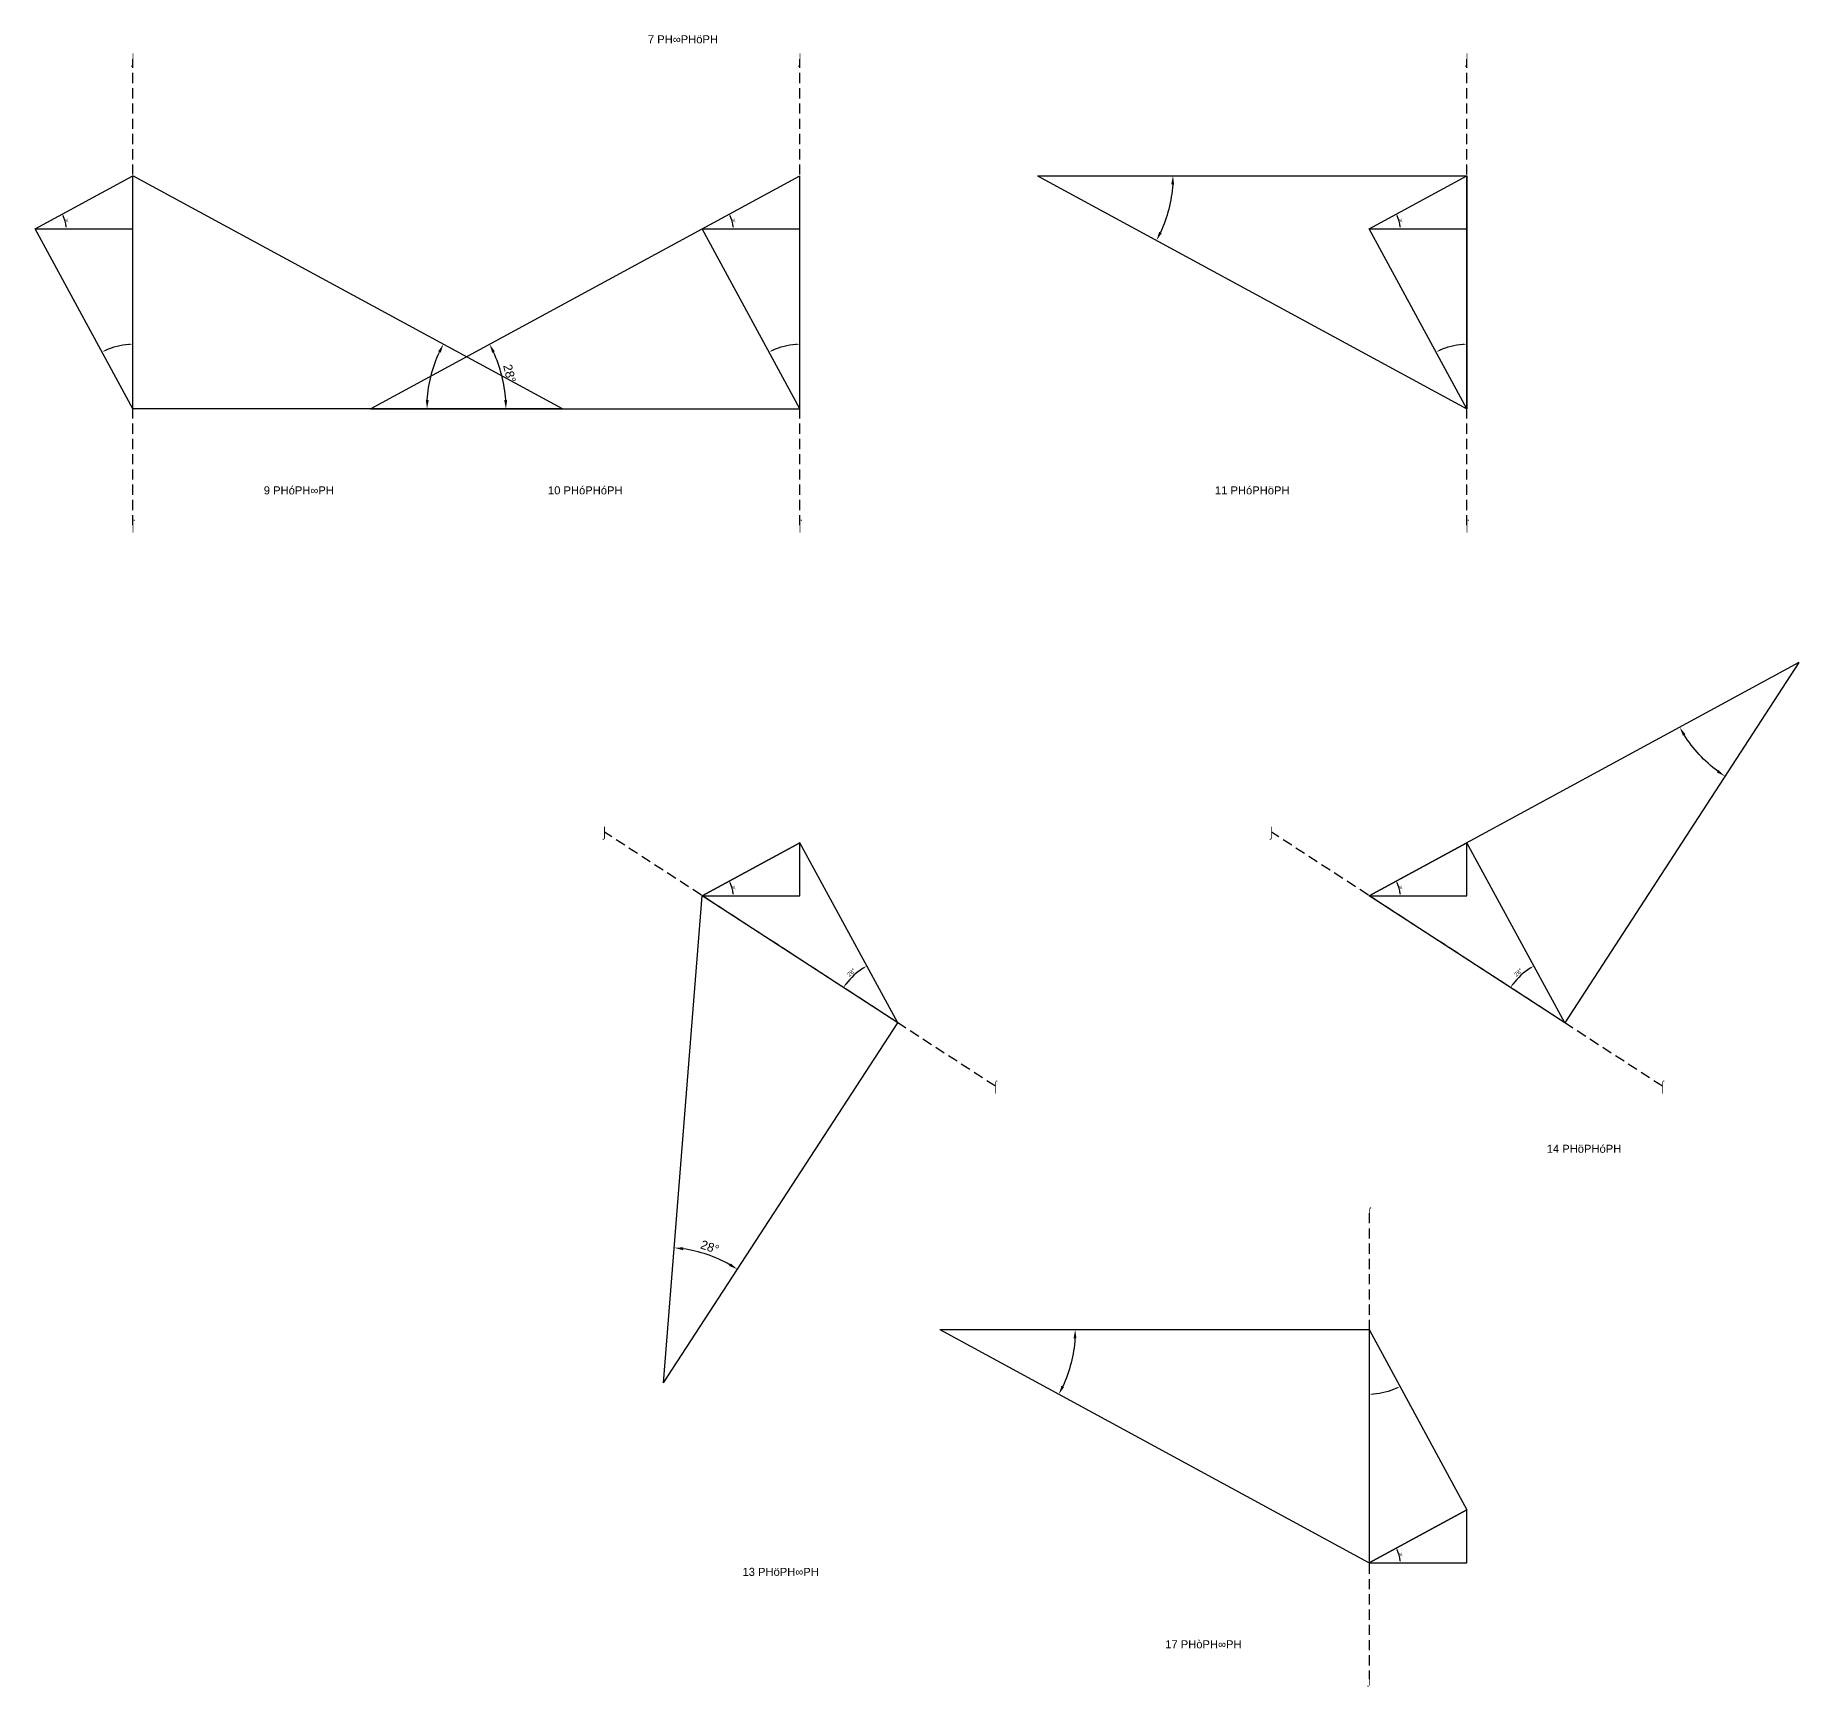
# Model space of a CAD drawing. Header units: millimetres. Extents: x 1423577 to 4401751, y -454579 to 121312.
# Drawn here: x 2521313 to 2741655, y -400856 to -194505 of the extents above; entities that cross this region are included whole.
import ezdxf
from ezdxf.enums import TextEntityAlignment as Align

# ---------------------------------------------------------------- set-up
doc = ezdxf.new("R2010")
doc.units = ezdxf.units.MM
doc.header["$PDMODE"] = 35
doc.linetypes.add('DASHED', pattern=[19.05, 12.7, -6.35])
for name, color, linetype in [('BASE', 170, 'Continuous'), ('HYPOTENUSE', 20, 'Continuous'), ('PERPENDICULAR', 90, 'Continuous')]:
    doc.layers.add(name, color=color, linetype=linetype)
doc.styles.add('Arial', font='arial_0.ttf')
doc.dimstyles.new('ISO-25', dxfattribs={"dimtxt": 250, "dimasz": 100, "dimexe": 1.25, "dimexo": 0.625, "dimgap": 100, "dimtad": 1, "dimdec": 0, "dimtxsty": 'Arial', "dimcen": 2.5, "dimadec": 0, "dimazin": 0, "dimtfac": 1, "dimtdec": 0, "dimtmove": 0, "dimatfit": 3, "dimfxl": 1, "dimarcsym": 0})

# ---------------------------------------------------------------- blocks, each defined once
blk = doc.blocks.new('*D2')
at = {"color": 0, "lineweight": -2, "transparency": 16777216}
blk.add_arc((0, 0), 3850, 3.7211, 24.7673, dxfattribs=at)
at = {"color": 0, "transparency": 16777216}
for points in [[(3459, 1594), (3533, 1632), (3384, 1836)], [(3884, 251), (3800, 249), (3850, 0)]]:
    blk.add_solid(points, dxfattribs=at)
at = {"layer": 'Defpoints', "color": 0, "transparency": 16777216}
for p in [(12208, 6625), (3797, 635), (0, 0), (0, 0), (12208, 0)]:
    blk.add_point(p, dxfattribs=at)
at = {"color": 0, "transparency": 16777216, "insert": (3952, 1003), "char_height": 250, "attachment_point": 5, "rotation": 284.2442, "style": 'Arial'}
blk.add_mtext('28°', dxfattribs=at)
blk = doc.blocks.new('GTN')
at = {"layer": 'BASE'}
blk.add_line((0, 0), (12208.3, 0), dxfattribs=at)
at = {"layer": 'HYPOTENUSE'}
blk.add_line((0, 0), (12208.3, 6625.3), dxfattribs=at)
at = {"layer": 'PERPENDICULAR'}
blk.add_line((12208.3, 0), (12208.3, 6625.3), dxfattribs=at)
at = {"color": 6}
dim = blk.add_angular_dim_2l(base=(3797.3, 635.2), line1=((0, 0), (12208.3, 0)), line2=((0, 0), (12208.3, 6625.3)), dimstyle='ISO-25', override={"dimasz": 250}, dxfattribs=at)
dim.commit()
dim.dimension.update_dxf_attribs({"geometry": '*D2', "text_midpoint": (3952.4, 1003.3)})

msp = doc.modelspace()

# ---------------------------------------------------------------- linework, layer by layer
at = {"linetype": 'DASHED', "ltscale": 100}
for p, q in [((2533521, -255734), (2533521, -197492)), ((2616862, -255734), (2616862, -197492)), ((2700203, -255734), (2700203, -197492)), ((2641279, -325825), (2592445, -294084)), ((2724620, -325825), (2675787, -294084)), ((2687995, -341678), (2687995, -399921))]:
    msp.add_line(p, q, dxfattribs=at)

# ---------------------------------------------------------------- block references
for p in [(2521313, -218678), (2604654, -218678), (2687995, -218678), (2604654, -302019), (2687995, -302019), (2687995, -385360)]:
    msp.add_blockref('GTN', p)
for p, xscale, yscale, zscale, rotation in [((2533521, -241174), -2.096524862893649, 2.096524862893649, 2.096524862893649, 298.4883327617913), ((2616862, -241174), -2.096524862893649, 2.096524862893649, 2.096524862893649, 298.4883327617913), ((2646543, -212053), -4.395416500731245, 4.395416500731245, 4.395416500731245, 180), ((2700203, -241174), -2.096524862893649, 2.096524862893649, 2.096524862893649, 298.4883327617913), ((2741655, -272898), -4.395416500731244, 4.395416500731245, 4.395416500731245, 56.97666552358253), ((2629070, -317889), 2.096524862893649, 2.096524862893649, 2.096524862893649, 118.4883327617913), ((2712411, -317889), 2.096524862893649, 2.096524862893649, 2.096524862893649, 118.4883327617913), ((2599826, -362881), 4.395416500731245, 4.395416500731245, 4.395416500731245, 56.97666552358256), ((2634334, -356239), -4.395416500731241, 4.395416500731241, 4.395416500731241, 180), ((2687995, -356239), -2.096524862893649, 2.096524862893649, 2.096524862893649, 118.4883327617912)]:
    msp.add_blockref('GTN', p, dxfattribs=dict(at, xscale=xscale, yscale=yscale, zscale=zscale, rotation=rotation))
at = {"linetype": 'DASHED', "ltscale": 100, "yscale": 4.395416500731245, "zscale": 4.395416500731245}
for p, xscale in [((2587181, -241174), -4.395416500731245), ((2563202, -241174), 4.395416500731245)]:
    msp.add_blockref('GTN', p, dxfattribs=dict(at, xscale=xscale))

# ---------------------------------------------------------------- texts
at = {"linetype": 'DASHED', "ltscale": 100, "style": 'Arial'}
for s, p in [('7 PH∞PHöPH', (2602240, -195005)), ('⌡', (2533521, -197492)), ('⌡', (2616862, -197492)), ('⌡', (2700203, -197492)), ('9 PHóPH∞PH', (2554247, -251366)), ('10 PHóPHóPH', (2590032, -251366)), ('11 PHóPHöPH', (2673373, -251366)), ('⌠', (2533521, -255734)), ('⌠', (2616862, -255734)), ('⌠', (2700203, -255734)), ('⌡', (2592445, -294084)), ('⌡', (2675787, -294084)), ('⌠', (2641279, -325825)), ('⌠', (2724620, -325825)), ('14 PHöPHóPH', (2714825, -333636)), ('⌠', (2687995, -341678)), ('13 PHöPH∞PH', (2614448, -386502)), ('17 PHòPH∞PH', (2667269, -395552)), ('⌡', (2687995, -399921))]:
    msp.add_text(s, height=1000, dxfattribs=at).set_placement(p, align=Align.MIDDLE_CENTER)

doc.saveas('drawing.dxf')
